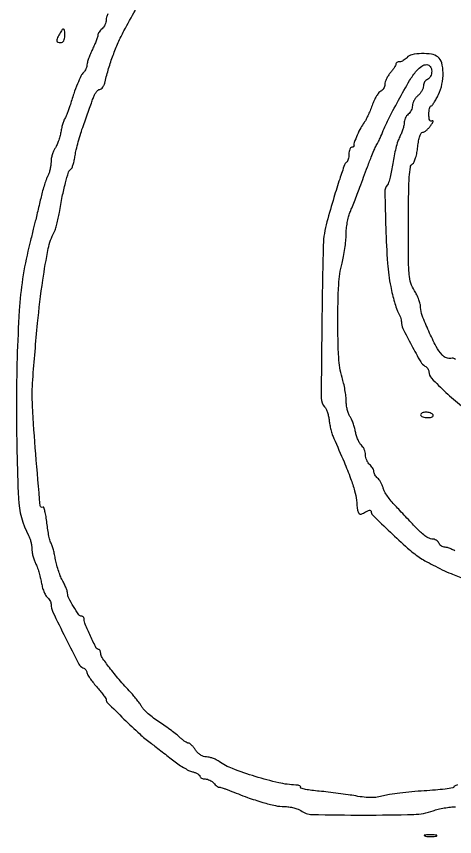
# Model space of a CAD drawing. Extents: x 166 to 1835, y 45 to 1905.
# Drawn here: x 518.4 to 677.3, y 932.1 to 1229.5 of the extents above; entities that cross this region are included whole.
import ezdxf

# ---------------------------------------------------------------- set-up
doc = ezdxf.new("R2010")
doc.units = 0

msp = doc.modelspace()

# ---------------------------------------------------------------- linework, layer by layer
for points in [[(678.395313, 950.85105, 0.020815), (677.231276, 950.432474, 0.304953), (677, 950.088539, -0.370974), (676.71328, 949.755279, -0.005053), (673.842188, 949.35142, -0.011323), (670.371727, 948.978671, -0.006857), (666.25, 948.687038, 0.00775), (661.84102, 948.367165, 0.007958), (657.482813, 947.91298, 0.007757), (653.717117, 947.400476, 0.033013), (651.5, 946.912173, -0.033397), (649.277671, 946.424512, -0.035515), (647.055617, 946.250296, -0.030595), (644.564405, 946.384774, -0.016147), (641.5, 946.839738, 0.008292), (638.683919, 947.30315, 0.004233), (635.133838, 947.796369, 0.004204), (631.465161, 948.243111, 0.006295), (628.253491, 948.565932, -0.010507), (625.507658, 948.865319, -0.018952), (623.276137, 949.242675, -0.015533), (621.616467, 949.642639, -0.500699), (621.485254, 949.976141, 0.295687), (621.47885, 950.275127, 0.131995), (621.167453, 950.543821, 0.070487), (620.554272, 950.739363, 0.033944), (619.731763, 950.821972, -0.048607), (613.551053, 951.626092, -0.017796), (605.028959, 953.912338, -0.017253), (596.80779, 956.748444, -0.061156), (591.891172, 959.363673, 0.03853), (590.831558, 959.990214, 0.028648), (589.579, 960.519329, 0.029237), (588.332217, 960.883187, 0.056433), (587.300547, 961, -0.087531), (586.292551, 961.177823, -0.055478), (585.220881, 961.708879, -0.05198), (584.2169, 962.512131, -0.053077), (583.408043, 963.5, 0.024035), (582.712944, 964.457162, 0.030521), (581.978913, 965.265625, 0.031498), (581.303418, 965.845782, 0.163084), (580.843177, 966, -0.123499), (580.351245, 966.123388, -0.022671), (579.539967, 966.606215, -0.023133), (578.621567, 967.273633, -0.019228), (577.708187, 968.063711, 0.021442), (576.51347, 969.087936, 0.006431), (574.609463, 970.544331, 0.006434), (572.428222, 972.12553, 0.006933), (570.260199, 973.610396, -0.016088), (568.172203, 975.097332, -0.017184), (566.230831, 976.684536, -0.017), (564.66162, 978.157359, -0.073049), (563.901222, 979.184568, 0.030751), (563.274774, 980.199759, 0.010855), (562.258731, 981.575661, 0.010728), (561.073981, 983.043027, 0.012389), (559.881372, 984.387883, -0.009782), (555.686016, 989.06942, -0.014089), (552.175368, 993.384678, -0.010424), (549.476185, 997.056348, -0.15448), (549, 998.56082, 0.054509), (548.9398, 999.111381, 0.074183), (548.761295, 999.577241, 0.093782), (548.497446, 999.889841, 0.172365), (548.187388, 1000, -0.28396), (547.39317, 1000.490613, -0.005942), (545.280409, 1004.839864, -0.010435), (543.389751, 1009.079815, -0.099977), (543, 1011.009538, 0.089805), (542.931529, 1011.387683, 0.095287), (542.735265, 1011.709052, 0.099785), (542.4426, 1011.924068, 0.109109), (542.098776, 1012, -0.245751), (541.097141, 1012.523948, -0.0143), (539.149327, 1015.508026, -0.018862), (537.419478, 1018.586272, -0.119124), (537, 1020.321969, 0.080617), (536.890684, 1020.995558, 0.014295), (536.450468, 1022.200178, 0.01514), (535.845449, 1023.595154, 0.013126), (535.129254, 1025.020025, -0.028622), (534.358564, 1026.679507, -0.015324), (533.589983, 1028.805468, -0.015211), (532.936301, 1031.029764, -0.022939), (532.516189, 1033.005216, 0.012088), (532.175129, 1034.799421, 0.014374), (531.76411, 1036.473407, 0.01321), (531.342467, 1037.856351, 0.084525), (530.998324, 1038.5, -0.104538), (530.65892, 1039.200234, -0.010237), (530.242209, 1041.041731, -0.012599), (529.841709, 1043.282423, -0.009657), (529.513382, 1045.748446, 0.01125), (529.190721, 1048.114279, 0.020269), (528.804611, 1050.033007, 0.017412), (528.407936, 1051.444675, 0.487879), (528.096717, 1051.559775, -0.558491), (527.039936, 1052.090089, -0.001601), (525.459542, 1070.90166, -0.006163), (524.272768, 1088.25365, -0.032866), (524.365294, 1097.747422, -0.005323), (526.132876, 1118.226354, -0.011753), (528.015322, 1133.805475, -0.013269), (529.992942, 1145.306363, -0.073777), (532.10098, 1151.188683, 0.04455), (532.581951, 1152.318857, 0.012625), (533.12546, 1154.153142, 0.012614), (533.636928, 1156.265226, 0.013028), (534.035142, 1158.377847, -0.009689), (535.083469, 1164.15103, -0.014987), (536.233823, 1169.086815, -0.011132), (537.369839, 1173.019491, -0.176731), (538.201429, 1174.10588, 0.154072), (538.604403, 1174.586806, 0.022548), (539.04222, 1175.798959, 0.023712), (539.438607, 1177.325172, 0.018342), (539.729339, 1179.018742, -0.024158), (540.116497, 1181.126724, -0.009444), (540.845452, 1183.99552, -0.009323), (541.75232, 1187.075302, -0.011453), (542.717652, 1189.912862, 0.001006), (543.721512, 1192.673145, 0.000921), (544.744351, 1195.519716, 0.00092), (545.648105, 1198.06427, 0.003018), (546.231919, 1199.75, -0.033921), (546.750866, 1200.994107, -0.044133), (547.39711, 1202.045312, -0.05082), (548.068042, 1202.77868, -0.184108), (548.648729, 1203, 0.174877), (549.198022, 1203.198178, 0.065487), (549.763116, 1203.807812, 0.054659), (550.257933, 1204.697632, 0.04274), (550.598366, 1205.75, -0.016462), (551.876741, 1210.548592, -0.015329), (553.495438, 1215.369541, -0.015569), (555.375087, 1219.99842, -0.018722), (557.436514, 1224.219428, -0.00672), (561.60081, 1231.749132, -0.004538)], [(551.5875, 1230.35279, 0.030373), (551.139136, 1229.148753, 0.074072), (551, 1228.214715, -0.064873), (550.889837, 1227.369218, -0.044391), (550.559375, 1226.45784, -0.044462), (550.07425, 1225.621143, -0.066037), (549.5, 1225, 0.03894), (548.923525, 1224.440379, 0.037126), (548.430658, 1223.789577, 0.039434), (548.084184, 1223.147948, 0.096855), (547.966069, 1222.627555, -0.073993), (547.847907, 1221.97, -0.010157), (547.374539, 1220.656219, -0.01148), (546.742281, 1219.114149, -0.009481), (546, 1217.5, 0.013099), (545.257869, 1215.854922, 0.014285), (544.625461, 1214.219687, 0.013843), (544.164577, 1212.794494, 0.065894), (544.033931, 1211.95, -0.060833), (543.935919, 1211.271223, -0.037872), (543.666904, 1210.512249, -0.037579), (543.281797, 1209.792778, -0.054759), (542.832125, 1209.232125, 0.083428), (541.85056, 1207.854084, 0.016164), (540.599267, 1205.053067, 0.015297), (539.236682, 1201.402202, 0.009226), (537.835425, 1197, -0.01108), (537.379788, 1195.586717, -0.012049), (536.873644, 1194.234375, -0.011585), (536.386565, 1193.099446, -0.056277), (536.026422, 1192.5, 0.076798), (535.68681, 1191.878552, 0.014127), (535.276237, 1190.633752, 0.014876), (534.876916, 1189.136235, 0.013052), (534.547758, 1187.551069, -0.022317), (534.170793, 1185.890792, -0.018687), (533.627833, 1184.167711, -0.019093), (533.011665, 1182.628657, -0.048041), (532.417367, 1181.578563, 0.052479), (531.873918, 1180.598166, 0.029483), (531.416352, 1179.314212, 0.029112), (531.103488, 1177.948415, 0.041769), (531, 1176.711752, -0.03415), (530.914653, 1175.463616, -0.023168), (530.655453, 1174.062091, -0.023396), (530.276951, 1172.725639, -0.042533), (529.827073, 1171.684259, 0.036262), (529.291943, 1170.486947, 0.0099), (528.624608, 1168.526001, 0.009957), (527.954322, 1166.265874, 0.010216), (527.380663, 1164, -0.000992), (526.816192, 1161.583954, -0.000697), (526.171773, 1158.867188, -0.000703), (525.547681, 1156.268556, -0.001475), (525.053589, 1154.25, 0.000165), (524.574642, 1152.315268, 0.000097), (524.002783, 1150, 0.000097), (523.431875, 1147.68472, 0.000166), (522.955884, 1145.75, 0.045299), (519.479027, 1122.80206, 0.014774), (518.440791, 1088.530916, 0.011179), (519.171302, 1054.743736, 0.112324), (522.878523, 1041.226982, -0.041082), (523.308569, 1040.23558, -0.023368), (523.670566, 1038.978762, -0.023206), (523.918547, 1037.67034, -0.03524), (524, 1036.516082, 0.041219), (524.098792, 1035.319755, 0.022385), (524.40589, 1033.875729, 0.022158), (524.852423, 1032.425105, 0.03252), (525.381752, 1031.20034, -0.031058), (525.961349, 1029.869946, -0.013984), (526.562188, 1028.061698, -0.013783), (527.092304, 1026.110378, -0.018275), (527.459924, 1024.307568, 0.025723), (527.831154, 1022.616093, 0.027028), (528.369432, 1021.000034, 0.027991), (528.983672, 1019.666115, 0.097955), (529.578172, 1018.935123, -0.050351), (530.122216, 1018.382368, -0.042094), (530.582338, 1017.699161, -0.043918), (530.897402, 1016.995125, -0.083444), (531, 1016.384632, 0.111951), (531.650539, 1013.515578, 0.004823), (536.226919, 1004.175476, 0.003405), (541.08309, 994.66372, 0.183399), (542.570989, 993.334385, -0.064962), (543.117356, 993.03863, -0.061719), (543.580228, 992.608134, -0.066379), (543.893914, 992.114161, -0.108729), (544, 991.632082, 0.134568), (544.180555, 990.97336, 0.014984), (545.02249, 989.645322, 0.017369), (546.147785, 988.101053, 0.013252), (547.480816, 986.489071, -0.007706), (548.815797, 984.910706, -0.011073), (549.944778, 983.46945, -0.007086), (550.838704, 982.238699, -0.147598), (550.980816, 981.811186, 0.191959), (551.493659, 980.621971, 0.002436), (557.441808, 974.743902, 0.007326), (563.151304, 969.317862, 0.027633), (566.955249, 966.178049, -0.004299), (568.632297, 964.920557, -0.002018), (570.780604, 963.266894, -0.001999), (573.018236, 961.515666, -0.002809), (575, 959.933726, 0.018464), (576.92468, 958.493629, 0.017458), (578.985937, 957.170892, 0.017723), (580.891428, 956.129493, 0.056577), (582.25, 955.630965, -0.031669), (583.302982, 955.302957, -0.043811), (584.192188, 954.870281, -0.051272), (584.814778, 954.403944, -0.209346), (585, 953.980948, 0.184243), (585.142837, 953.606475, 0.090381), (585.551532, 953.288153, 0.070248), (586.1591, 953.072421, 0.050273), (586.877555, 953, -0.067559), (587.687666, 952.890037, -0.044533), (588.569265, 952.559375, -0.044279), (589.385461, 952.074176, -0.063393), (590, 951.5, 0.02933), (590.536289, 950.925909, 0.032712), (591.117862, 950.440625, 0.034673), (591.661578, 950.099235, 0.12346), (592.057345, 950, -0.066747), (592.530073, 949.936611, -0.009827), (593.458077, 949.663473, -0.010942), (594.547531, 949.293005, -0.009206), (595.6849, 948.854375, 0.009397), (602.187665, 946.349414, 0.015659), (607.762099, 944.517026, 0.018231), (612.327935, 943.352091, 0.05312), (615.55887, 943.004358, -0.031775), (617.255261, 942.894614, -0.028142), (618.995654, 942.569997, -0.029204), (620.531166, 942.096589, -0.072655), (621.55887, 941.531803, 0.158363), (625.648425, 940.115282, 0.004515), (644.390064, 939.922339, 0.006995), (662.50394, 940.152856, 0.079938), (669.5, 941.471164, -0.025924), (671.335438, 942.02679, -0.015694), (673.556101, 942.501799, -0.015707), (675.796385, 942.835645, -0.026518), (677.690983, 942.956107, 0.019149)], [(677.58065, 1105.119043, 0.121797), (676.812862, 1105.52222, 0.137983), (675.983491, 1105.49476, -0.107288), (675.236962, 1105.4247, -0.062022), (674.358034, 1105.643583, -0.057686), (673.487752, 1106.100207, -0.061242), (672.764133, 1106.735864, -0.06102), (670.635374, 1109.809067, -0.014881), (667.926045, 1115.358883, -0.013089), (665.546455, 1121.015307, -0.092912), (664.996262, 1123.927213, 0.062609), (664.839597, 1125.158978, 0.025584), (664.335703, 1126.772369, 0.024827), (663.610411, 1128.471144, 0.029031), (662.752799, 1130, -0.066809), (661.474432, 1132.745005, -0.053271), (660.837891, 1135.951352, -0.021072), (660.585808, 1141.266015, -0.001986), (660.569019, 1154.325091, -0.002543), (660.653864, 1165.24189, -0.013591), (660.892287, 1171.193784, -0.018338), (661.274946, 1174.863881, -0.222743), (662.029354, 1176.018142, 0.149457), (662.61307, 1176.682995, 0.029945), (663.180962, 1178.173995, 0.028854), (663.658781, 1180.074177, 0.022138), (663.966871, 1182.193051, -0.017957), (664.267298, 1184.387901, -0.037252), (664.688805, 1186.063709, -0.048571), (665.185482, 1187.182065, -0.270251), (665.730743, 1187.5, 0.13484), (666.318216, 1187.661364, 0.038665), (667.097019, 1188.209659, 0.035883), (667.915344, 1188.991259, 0.031411), (668.65362, 1189.915861, 0.016496), (669.232514, 1190.803262, 0.061854), (669.504158, 1191.40913, 0.354182), (669.422202, 1191.612633, 0.271577), (669.172878, 1191.606844, -0.190649), (668.666413, 1191.516358, -0.230239), (668.286613, 1191.806626, -0.093741), (668.061948, 1192.591764, -0.022945), (668, 1193.940983, -0.02313), (668.054299, 1195.114128, -0.036783), (668.220312, 1196.104784, -0.042128), (668.459428, 1196.817316, -0.295017), (668.75, 1197.011473, 0.230355), (669.136726, 1197.206997, 0.016419), (669.854171, 1198.218266, 0.020465), (670.651915, 1199.539259, 0.01386), (671.455689, 1201.103593, 0.061079), (672.734398, 1204.899688, 0.054665), (673.123398, 1209.039848, 0.059681), (672.634025, 1212.649277, 0.166869), (671.243626, 1214.75, 0.125868), (668.946172, 1215.734956, 0.044235), (665.338115, 1215.974094, 0.043382), (661.832536, 1215.590674, 0.17228), (660, 1214.5, -0.048188), (659.421878, 1213.926058, -0.041499), (658.71614, 1213.440625, -0.04354), (657.995234, 1213.107783, -0.086594), (657.377555, 1213, 0.059584), (656.850738, 1212.936996, 0.078463), (656.404657, 1212.751197, 0.096794), (656.105905, 1212.47607, 0.159727), (656, 1212.15301, -0.122459), (655.885069, 1211.690786, -0.019467), (655.4125, 1210.87743, -0.020578), (654.765755, 1209.944988, -0.016721), (654, 1209, 0.035579), (653.234574, 1207.979051, 0.031593), (652.5875, 1206.819601, 0.032967), (652.139792, 1205.698542, 0.078673), (652, 1204.815606, -0.07098), (651.891607, 1204.055907, -0.063563), (651.573779, 1203.325447, -0.066833), (651.103855, 1202.733299, -0.10036), (650.549034, 1202.380443, 0.138958), (649.881659, 1201.880898, 0.02658), (649.01948, 1200.617799, 0.026492), (648.143928, 1198.987423, 0.021673), (647.379566, 1197.161827, -0.009896), (646.638182, 1195.267073, -0.010305), (645.831829, 1193.428787, -0.010045), (645.070873, 1191.86971, -0.043657), (644.523893, 1191, 0.039595), (643.321063, 1189.121454, 0.017238), (642.015622, 1186.459233, 0.011845), (640.902732, 1183.810346, 0.151818), (640.825488, 1182.75, -0.136905), (640.813061, 1182.464532, -0.130141), (640.654987, 1182.220313, -0.108976), (640.368981, 1182.056395, -0.075978), (640, 1182, 0.222681), (639.617207, 1181.820624, 0.076538), (639.29375, 1181.282961, 0.058208), (639.07317, 1180.49372, 0.039081), (639, 1179.559017, -0.033129), (638.935384, 1178.584884, -0.038385), (638.742392, 1177.675862, -0.041928), (638.460872, 1176.949479, -0.141859), (638.123036, 1176.576041, 0.172192), (637.407865, 1175.684714, 0.004021), (635.653182, 1170.513066, 0.007512), (633.558779, 1163.837953, 0.003362), (630.995489, 1155, 0.062474), (629.707963, 1146.52551, 0.00344), (629.193948, 1119.630253, 0.001438), (628.926687, 1091.055104, 0.193782), (630.174872, 1087.896557, -0.079159), (630.707802, 1087.119531, -0.029049), (631.209376, 1085.882114, -0.027926), (631.609662, 1084.442399, -0.029935), (631.835771, 1083, 0.024), (632.061142, 1081.441723, 0.015102), (632.465944, 1079.646875, 0.015158), (632.972305, 1077.90134, 0.026723), (633.509533, 1076.5, -0.004427), (637.234111, 1067.946086, -0.012863), (639.602597, 1061.948165, -0.01831), (641.050882, 1057.484574, -0.043552), (641.709524, 1054.061402, 0.009234), (642.149128, 1050.461154, 0.131703), (642.650752, 1049.280853, 0.322302), (643.476911, 1049.040197, 0.054584), (645.045478, 1049.796329, -0.030622), (645.795793, 1050.203331, -0.064659), (646.425859, 1050.402842, -0.124671), (646.835934, 1050.373868, -0.323693), (647, 1050.146993, 0.201025), (647.614318, 1048.680779, 0.003417), (654.011001, 1042.472683, 0.008953), (660.249341, 1036.71099, 0.032561), (664.5, 1033.393643, 0.022008), (666.54937, 1032.127026, 0.008228), (669.528125, 1030.526218, 0.008133), (672.835331, 1028.886002, 0.009764), (676, 1027.45521, 0.018244), (680.725842, 1025.629847, 0.039186)], [(677.400081, 1035.760637, 0.020372), (675.979153, 1036.40722, 0.020633), (674.703551, 1036.865694, 0.075519), (673.856989, 1036.996262, -0.082858), (673.185869, 1037.109816, -0.065772), (672.527528, 1037.439527, -0.066169), (671.981205, 1037.926286, -0.086323), (671.638374, 1038.5, 0.102571), (671.270034, 1039.073608, 0.066763), (670.646974, 1039.559375, 0.063099), (669.875886, 1039.887977, 0.069315), (669.071691, 1040, -0.126656), (668.06187, 1040.259971, -0.028734), (666.552089, 1041.209461, -0.02798), (664.887527, 1042.541247, -0.024003), (663.290306, 1044.117316, 0.001812), (661.569117, 1045.973458, 0.001098), (659.519275, 1048.158383, 0.0011), (657.47512, 1050.318144, 0.001937), (655.775311, 1052.09238, -0.021184), (654.303778, 1053.751699, -0.020529), (652.961618, 1055.546565, -0.020948), (651.914043, 1057.220691, -0.067939), (651.427197, 1058.434046, 0.036276), (651.085584, 1059.470364, 0.028994), (650.5751, 1060.53008, 0.029838), (649.984176, 1061.459054, 0.063051), (649.401887, 1062.081427, -0.047082), (648.86549, 1062.619351, -0.041166), (648.411804, 1063.271811, -0.043308), (648.100491, 1063.935237, -0.088274), (648, 1064.5, 0.092812), (647.893232, 1065.070227, 0.042584), (647.559375, 1065.752108, 0.040219), (647.073934, 1066.430915, 0.044245), (646.5, 1067, -0.073891), (645.925471, 1067.641271, -0.044567), (645.440625, 1068.541642, -0.043604), (645.110572, 1069.545202, -0.057711), (645, 1070.5, 0.056814), (644.891341, 1071.453188, 0.04346), (644.567148, 1072.451907, 0.044534), (644.090901, 1073.345311, 0.074967), (643.526462, 1073.978038, -0.086287), (642.913691, 1074.69686, -0.029912), (642.28945, 1075.913776, -0.02867), (641.748936, 1077.363655, -0.029606), (641.384578, 1078.850483, 0.022725), (641.029138, 1080.392352, 0.018488), (640.513612, 1082.007378, 0.018873), (639.926597, 1083.461448, 0.045417), (639.358116, 1084.472506, -0.063414), (638.836351, 1085.483781, -0.027851), (638.398947, 1086.928542, -0.027014), (638.0998, 1088.533464, -0.032577), (638, 1090.063575, 0.029922), (637.896206, 1091.796422, 0.01331), (637.562555, 1094.061184, 0.01312), (637.081139, 1096.44678, 0.017295), (636.510824, 1098.591069, -0.062005), (635.282568, 1105.717063, -0.011644), (634.970407, 1118.971055, -0.012137), (635.289722, 1132.267394, -0.053538), (636.5, 1140, 0.017901), (637.066543, 1142.459134, 0.011955), (637.546097, 1145.308731, 0.012045), (637.878749, 1148.097356, 0.023052), (637.988131, 1150.348871, -0.023513), (638.091464, 1152.436135, -0.018056), (638.393278, 1154.69903, -0.01838), (638.830894, 1156.798947, -0.040706), (639.350687, 1158.348871, 0.00597), (640.020066, 1159.963487, 0.002002), (640.959948, 1162.336856, 0.001992), (641.97914, 1164.971792, 0.002277), (642.932314, 1167.5, -0.000901), (645.722257, 1174.962231, -0.004895), (647.281107, 1178.988756, -0.008456), (648.330233, 1181.497567, -0.03242), (649.10823, 1183, 0.012764), (649.496796, 1183.683239, 0.008024), (649.917371, 1184.5, 0.008054), (650.305593, 1185.317486, 0.014593), (650.592605, 1186, -0.023485), (653.037766, 1191.537025, -0.008883), (656.948882, 1199.039062, -0.007716), (660.998624, 1206.215375, -0.044873), (663.516107, 1209.75, -0.066676), (665.423542, 1211.45379, -0.156761), (667.235289, 1211.984428, -0.244939), (668.495639, 1211.285232, -0.147017), (669, 1209.606989, -0.058092), (668.888325, 1208.64904, -0.059009), (668.559375, 1207.747841, -0.065064), (668.074042, 1207.03509, -0.119725), (667.5, 1206.638374, 0.094284), (666.926511, 1206.283268, 0.066824), (666.440625, 1205.700417, 0.064729), (666.112123, 1204.988255, 0.075873), (666, 1204.253626, -0.087001), (665.856844, 1203.437129, -0.042368), (665.4125, 1202.472885, -0.040322), (664.765272, 1201.520923, -0.046282), (664, 1200.732028, 0.048099), (663.234715, 1199.937376, 0.040855), (662.5875, 1198.968201, 0.042738), (662.14373, 1197.978996, 0.084268), (662, 1197.132232, -0.067264), (661.890014, 1196.318367, -0.044521), (661.559375, 1195.43361, -0.044302), (661.074183, 1194.615242, -0.063676), (660.5, 1194, 0.064822), (659.925785, 1193.381901, 0.044388), (659.440625, 1192.554677, 0.044465), (659.110076, 1191.657054, 0.066088), (659, 1190.827895, -0.056662), (658.891851, 1189.876636, -0.020418), (658.53171, 1188.561227, -0.019947), (658.01606, 1187.139581, -0.022355), (657.405823, 1185.817881, 0.041442), (656.729417, 1184.192774, 0.013853), (656.00789, 1181.71967, 0.013679), (655.357126, 1178.92536, 0.015194), (654.885535, 1176.195559, -0.011793), (654.455374, 1173.600494, -0.014657), (653.928308, 1171.211734, -0.012967), (653.380534, 1169.250866, -0.098916), (652.927387, 1168.412507, 0.179132), (652.018753, 1165.829219, 0.004138), (652.342218, 1152.661749, 0.009706), (653.007722, 1139.936049, 0.030887), (654.139933, 1131.5, 0.009992), (654.760591, 1128.659906, 0.010737), (655.480938, 1125.914624, 0.010336), (656.197566, 1123.5877, 0.049104), (656.761862, 1122.315741, -0.023566), (657.23579, 1121.379415, -0.021415), (657.636297, 1120.372626, -0.021973), (657.91615, 1119.441116, -0.062058), (658, 1118.768137, 0.11457), (658.556787, 1116.370129, 0.008309), (661.672778, 1110.279783, 0.007514), (665.00539, 1104.244911, 0.136084), (666.556102, 1102.708666, -0.059554), (667.108352, 1102.306712, -0.052802), (667.575855, 1101.77061, -0.055852), (667.894155, 1101.188046, -0.097424), (668, 1100.649987, 0.193325), (668.943366, 1098.301329, 0.013228), (674.141591, 1093.154127, 0.01961), (679.77984, 1088.260668, 0.052157)]]:
    msp.add_lwpolyline(points, format="xyb")
for points in [[(534.035184, 1223.065741, 0.015936), (533.196307, 1221.370564, 0.145547), (533.08382, 1220.564141, 0.298334), (533.467885, 1220.13526, 0.065247), (534.5, 1220, 0.140575), (535.11998, 1220.177821, 0.118484), (535.6, 1220.666667, 0.088208), (535.90137, 1221.456621, 0.04716), (536, 1222.5, 0.019426), (535.925791, 1224.409303, 0.312832), (535.539405, 1224.883155, 0.330717), (534.983371, 1224.674855, 0.020547)], [(665, 1085, 0.230178), (665.186221, 1084.616918, 0.073461), (665.751711, 1084.29375, 0.055981), (666.579009, 1084.073066, 0.037227), (667.559017, 1084, 0.035659), (668.520664, 1084.068671, 0.083483), (669.205217, 1084.287316, 0.1651), (669.521766, 1084.615199, 0.253782), (669.5, 1085, 0.111412), (669.123976, 1085.383556, 0.050262), (668.49335, 1085.70625, 0.046318), (667.729296, 1085.925923, 0.046881), (666.940983, 1086, 0.049547), (666.198222, 1085.926216, 0.069539), (665.570164, 1085.70625, 0.089706), (665.147465, 1085.381787, 0.186414)], [(666.761659, 932.292739, 0.028254), (667.754739, 932.159391, 0.020511), (668.869594, 932.119272, 0.020826), (669.934218, 932.169017, 0.041951), (670.761659, 932.31292, 0.285845), (670.916221, 932.476221, 0.417468), (670.814362, 932.62839, 0.038992), (669.938425, 932.726931, 0.009782), (668.5, 932.747817, 0.008901), (667.071102, 932.715166, 0.053901), (666.339362, 932.605813, 0.67161), (666.319562, 932.45659, 0.082665)]]:
    msp.add_lwpolyline(points, format="xyb", close=True)

doc.saveas('drawing.dxf')
